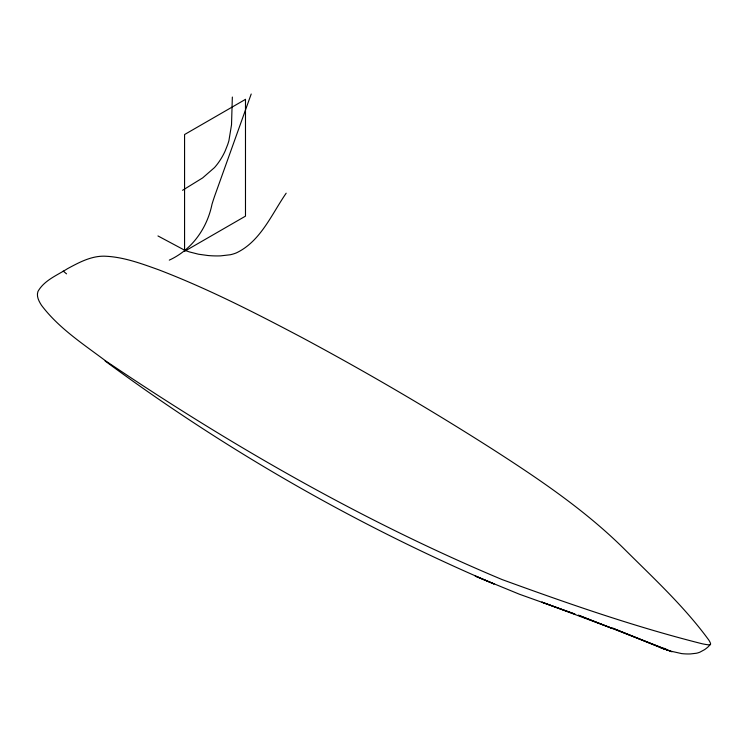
<?xml version="1.0" encoding="UTF-8"?>
<svg xmlns="http://www.w3.org/2000/svg" width="748" height="748" viewBox="0 0 748 748"><rect width="100%" height="100%" fill="white"/><g stroke="black" fill="none" stroke-linecap="round" stroke-linejoin="round"><path stroke-width="1.12" d="M232.348 97.053L231.515 124.86L228.925 140.615A52.874 30.528 -60 0 1 227.626 144.747L225.148 151.012A39.335 22.711 -60 0 1 221.025 158.754A41.701 24.076 -60 0 1 219.024 161.811L218.323 162.802A36.297 20.963 -60 0 1 214.461 167.617L202.652 177.902L182.559 190.301M251.206 94.014L214.723 195.883A179.576 103.682 -60 0 0 212.011 204.223C207.093 228.355 192.021 249.664 169.291 260.136M286.175 193.199C271.683 214.134 260.687 241.324 236.396 252.871A105.627 60.981 60 0 1 230.347 254.741L220.688 255.863A222.736 128.6 60 0 1 207.935 255.517L198.491 254.217L189.468 251.936A96.501 55.717 60 0 1 184.307 250.028L157.959 235.947M710.32 644.683L709.3 644.841A9.35 5.395 0 0 1 707.43 644.692A29.116 16.811 0 0 1 704.625 644.252L704.064 644.15A70.723 40.831 0 0 1 702.4 643.822C634.426 626.731 568.05 603.589 502.226 579.616C362.771 521.206 230.73 445.303 105.533 360.807C83.019 343.902 58.606 328.054 41.486 305.287C38.933 301.322 36.231 296.292 37.942 291.496C44.179 280.304 57.194 275.264 67.563 268.654C78.811 262.576 90.77 256.106 103.907 256.171C122.868 256.695 140.97 263.446 158.641 269.776C208.103 288.728 255.358 312.945 302.136 337.647C366.969 372.411 430.511 409.605 492.521 449.183C538.654 478.842 584.534 509.762 623.71 548.434C653.21 577.858 684.205 606.348 708.842 640.11A70.723 40.831 0 0 1 709.413 641.073L709.59 641.391A29.116 16.811 0 0 1 710.357 643.009A9.35 5.395 0 0 1 710.619 644.093L708.412 646.581A94.585 54.604 60 0 1 704.579 649.638L699.997 652.125A63.664 36.755 60 0 1 696.36 653.256L690.535 653.93A133.368 76.997 60 0 1 681.709 653.612L670.096 650.994M671.966 651.798L660.437 647.459L667.917 650.293M669.825 650.9L668.74 650.47A70.845 40.897 60 0 1 664.112 648.282M663.7 648.927L612.64 628.17L667.272 649.928L578.428 615.202L612.565 628.535L541.823 602.103L574.978 614.108L519.355 594.202L475.204 576.063L494.11 583.992C356.431 525.199 225.503 449.969 105.122 361.004M66.535 273.861L63.197 271.066M245.484 99.372L184.569 134.537L184.569 251.309L245.484 216.144L245.484 99.372"/></g></svg>
